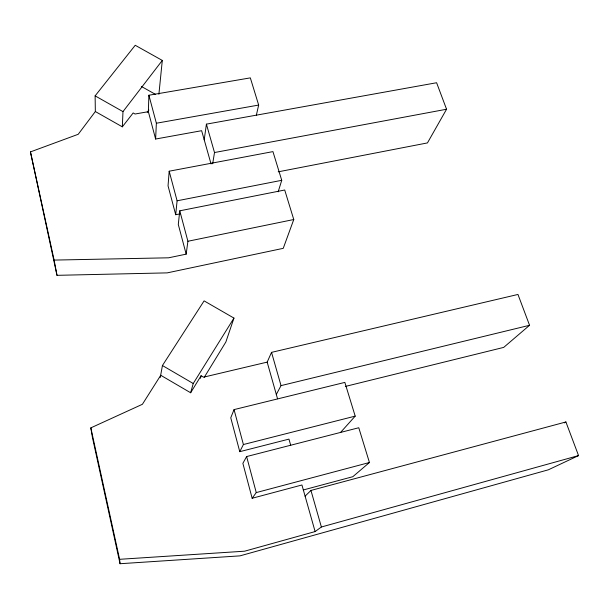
<?xml version="1.0" encoding="UTF-8"?>
<svg xmlns="http://www.w3.org/2000/svg" width="609" height="609" viewBox="0 0 609 609"><rect width="100%" height="100%" fill="white"/><g stroke="black" fill="none" stroke-linecap="round" stroke-linejoin="round"><path stroke-width="0.91" d="M211.049 163.95L201.632 130.699L155.615 139.035L148.36 111.683L148.885 95.232L250.329 77.876L258.665 105.06L256.366 115.139M95.339 111.538L122.333 126.832L122.98 111.614L162.298 60.428L135.228 45.279L95.126 95.864L95.339 111.538L78.218 134.285L30.45 151.907L56.995 275.329L167.193 272.878L283.246 248.335L293.766 219.522L284.715 190.008L179.769 210.813L178.292 224.47L186.171 254.143L168.594 257.805L54.125 260.089L30.45 151.907M155.615 139.035L156.368 123.231L148.885 95.232M278.168 191.805L281.739 180.31L272.939 151.611L169.18 171.205L168.046 185.852L175.704 214.718L180.317 213.797M175.704 214.718L177.09 200.803L169.18 171.205M158.888 94.311L162.298 60.428M186.171 254.143L187.907 241.263L179.769 210.813M204.213 139.811L206.405 124.145L436.607 82.74L446.557 109.239L427.457 142.917L278.206 171.829M212.67 163.775L214.505 152.532L206.405 124.145M160.266 377.466L162.436 365.529L204.106 300.876L233.955 318.096L225.855 342.014L204.259 377.298M200.468 378.296L201.092 375.73L203.558 377.169L267.168 362.119L271.538 352.367L517.962 294.452L529.556 325.29L503.704 347.396L345.326 386.441M305.094 496.152L310.948 490.443L565.906 421.968L578.55 455.593L548.321 469.821L239.969 555.865L120.049 563.721L92.408 437.315L90.832 427.868L142.399 404.292L160.746 375.281L190.632 392.759L193.236 383.518L233.955 318.096M340.401 432.618L355.199 416.13L344.846 382.399L234.054 409.606L230.758 417.789L239.771 451.672L288.955 439.112L290.706 445.301M239.771 451.672L243.402 444.532L234.054 409.606M276.311 394.434L281.031 385.619L271.538 352.367M303.267 489.979L352.817 476.702L369.442 462.505L358.77 427.746L246.622 456.56L242.869 463.342L252.149 498.269L301.935 484.985L315.119 531.573L244.59 551.198L119.592 559.306L90.832 427.868M190.632 392.759L201.092 375.73M147.249 112.353L148.885 110.046M252.149 498.269L256.26 492.582L369.442 462.505M122.333 126.832L133.165 112.947L135.038 114.012L148.36 111.683M315.119 531.573L321.385 526.998L578.55 455.593M564.292 422.874L565.906 421.968M243.402 444.532L355.199 416.13M281.031 385.619L529.556 325.29M187.907 241.263L293.766 219.522M177.09 200.803L281.739 180.31M214.505 152.532L446.557 109.239M156.368 123.231L258.665 105.06M141.341 86.425L155.386 94.326M95.126 95.864L122.98 111.614M162.436 365.529L193.236 383.518M310.948 490.443L321.385 526.998M267.168 362.119L277.537 398.781M246.622 456.56L256.26 492.582M54.125 260.089L56.995 275.329M119.592 559.306L120.049 563.721"/></g></svg>
